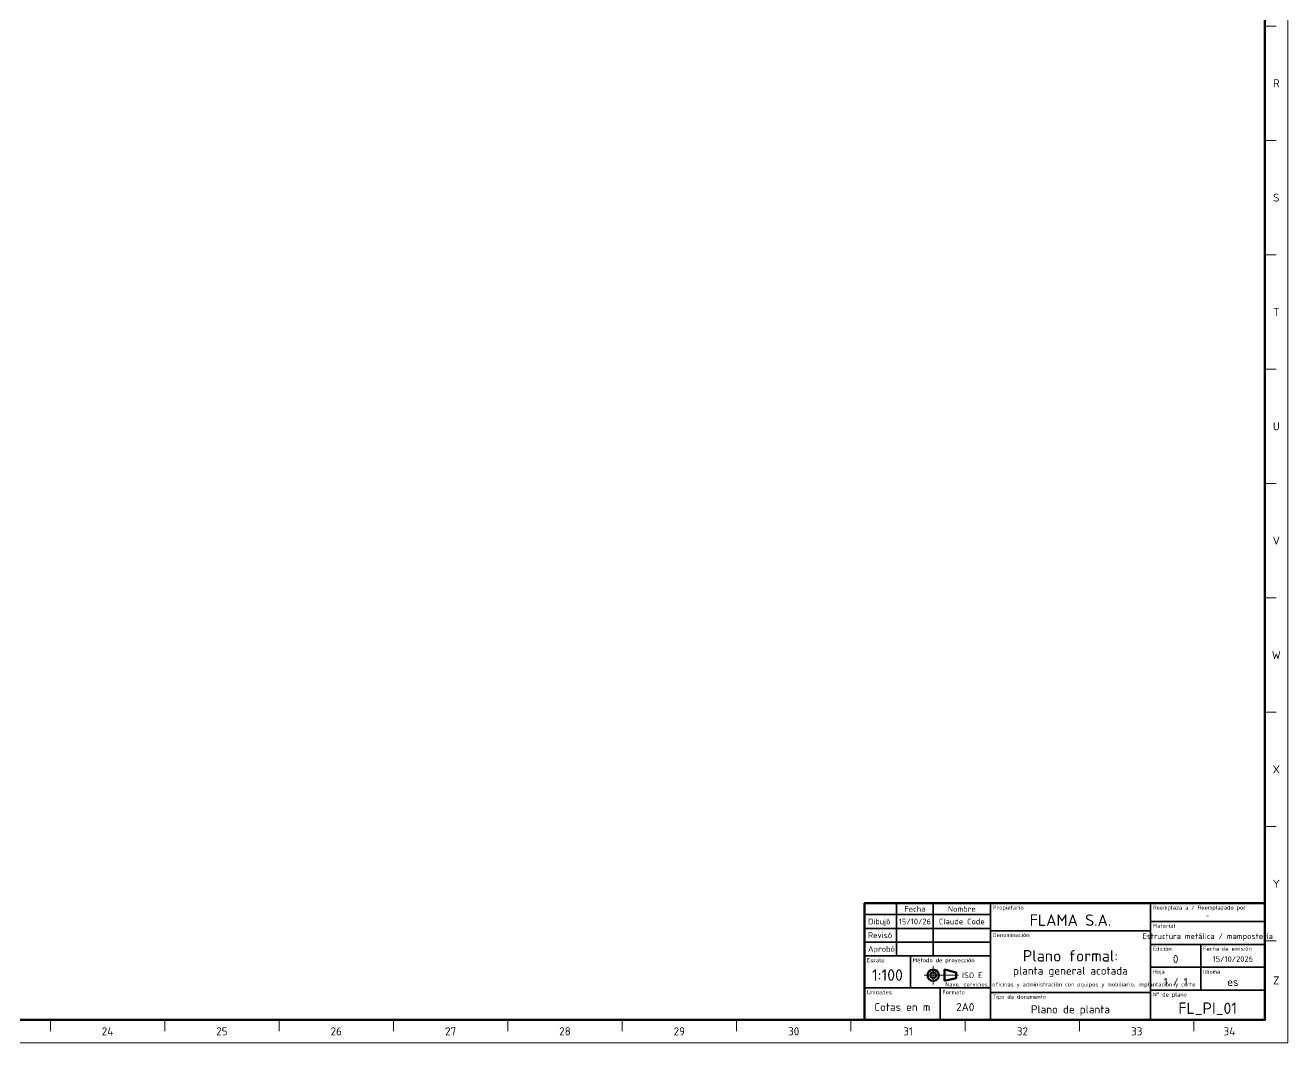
# Model space of a CAD drawing. Header units: millimetres. Extents: x 0 to 1682, y 0 to 1189.
# Drawn here: x 1130 to 1682, y 0 to 445 of the extents above; entities that cross this region are included whole.
import ezdxf
from ezdxf.enums import TextEntityAlignment as Align

# ---------------------------------------------------------------- set-up
doc = ezdxf.new("R2010")
doc.units = ezdxf.units.MM
doc.linetypes.add('IRAM-F-TRAZO-PUNTO', pattern=[20, 15, -2, 1, -2])
for name, color, linetype, lineweight in [('01-VISIBLE', 7, 'CONTINUOUS', 70), ('03-EJE', 1, 'IRAM-F-TRAZO-PUNTO', 18), ('06-TEXTO', 7, 'CONTINUOUS', 25), ('07-RECUADRO', 7, 'CONTINUOUS', 70), ('08-FINA', 5, 'CONTINUOUS', 18), ('10-ROTULO', 7, 'CONTINUOUS', 35), ('11-TEXTO-ROTULO', 7, 'CONTINUOUS', 25)]:
    doc.layers.add(name, color=color, linetype=linetype, lineweight=lineweight)
doc.styles.add('ISO3098', font='isocpeur.ttf')

msp = doc.modelspace()

# ---------------------------------------------------------------- linework, layer by layer
at = {"layer": '01-VISIBLE'}
msp.add_lwpolyline([(1532, 27), (1537, 28.25), (1537, 30.75), (1532, 32)], close=True, dxfattribs=at)
for radius in [2.5, 1.25]:
    msp.add_circle((1527, 29.5), radius, dxfattribs=at)
at = {"layer": '03-EJE'}
for p, q in [((1527, 25.5), (1527, 33.5)), ((1523, 29.5), (1538.5, 29.5))]:
    msp.add_line(p, q, dxfattribs=at)
at = {"layer": '07-RECUADRO'}
for points in [[(25, 10), (1672, 10), (1672, 1179), (25, 1179)], [(1497, 10), (1672, 10), (1672, 61), (1497, 61)]]:
    msp.add_lwpolyline(points, close=True, dxfattribs=at)
at = {"layer": '08-FINA'}
for p, q in [((1672, 444.5), (1677, 444.5)), ((1672, 394.5), (1677, 394.5)), ((1672, 344.5), (1677, 344.5)), ((1672, 294.5), (1677, 294.5)), ((1672, 244.5), (1677, 244.5)), ((1672, 194.5), (1677, 194.5)), ((1672, 144.5), (1677, 144.5)), ((1672, 94.5), (1677, 94.5)), ((1672, 44.5), (1677, 44.5)), ((1141, 10), (1141, 5)), ((1191, 10), (1191, 5)), ((1241, 10), (1241, 5)), ((1291, 10), (1291, 5)), ((1341, 10), (1341, 5)), ((1391, 10), (1391, 5)), ((1441, 10), (1441, 5)), ((1491, 10), (1491, 5)), ((1541, 10), (1541, 5)), ((1591, 10), (1591, 5)), ((1641, 10), (1641, 5))]:
    msp.add_line(p, q, dxfattribs=at)
msp.add_lwpolyline([(0, 0), (1682, 0), (1682, 1189), (0, 1189)], close=True, dxfattribs=at)
at = {"layer": '10-ROTULO'}
for points in [[(1497, 56), (1511, 56), (1511, 61), (1497, 61)], [(1511, 56), (1527, 56), (1527, 61), (1511, 61)], [(1527, 56), (1552, 56), (1552, 61), (1527, 61)], [(1552, 49), (1622, 49), (1622, 61), (1552, 61)], [(1622, 53), (1672, 53), (1672, 61), (1622, 61)], [(1497, 50), (1511, 50), (1511, 56), (1497, 56)], [(1511, 50), (1527, 50), (1527, 56), (1511, 56)], [(1527, 50), (1552, 50), (1552, 56), (1527, 56)], [(1497, 44), (1511, 44), (1511, 50), (1497, 50)], [(1511, 44), (1527, 44), (1527, 50), (1511, 50)], [(1527, 44), (1552, 44), (1552, 50), (1527, 50)], [(1622, 43), (1672, 43), (1672, 53), (1622, 53)], [(1552, 22), (1622, 22), (1622, 49), (1552, 49)], [(1497, 38), (1511, 38), (1511, 44), (1497, 44)], [(1511, 38), (1527, 38), (1527, 44), (1511, 44)], [(1527, 38), (1552, 38), (1552, 44), (1527, 44)], [(1622, 33), (1644, 33), (1644, 43), (1622, 43)], [(1644, 33), (1672, 33), (1672, 43), (1644, 43)], [(1497, 24), (1517, 24), (1517, 38), (1497, 38)], [(1517, 24), (1552, 24), (1552, 38), (1517, 38)], [(1622, 23), (1644, 23), (1644, 33), (1622, 33)], [(1644, 23), (1672, 23), (1672, 33), (1644, 33)], [(1497, 10), (1530, 10), (1530, 24), (1497, 24)], [(1530, 10), (1552, 10), (1552, 24), (1530, 24)], [(1622, 10), (1672, 10), (1672, 23), (1622, 23)], [(1552, 10), (1622, 10), (1622, 22), (1552, 22)]]:
    msp.add_lwpolyline(points, close=True, dxfattribs=at)

# ---------------------------------------------------------------- texts
at = {"layer": '06-TEXTO', "style": 'ISO3098'}
for s, p in [('R', (1677, 419.5)), ('S', (1677, 369.5)), ('T', (1677, 319.5)), ('U', (1677, 269.5)), ('V', (1677, 219.5)), ('W', (1677, 169.5)), ('X', (1677, 119.5)), ('Y', (1677, 69.5)), ('Z', (1677, 27.25)), ('24', (1166, 5)), ('25', (1216, 5)), ('26', (1266, 5)), ('27', (1316, 5)), ('28', (1366, 5)), ('29', (1416, 5)), ('30', (1466, 5)), ('31', (1516, 5)), ('32', (1566, 5)), ('33', (1616, 5)), ('34', (1656.5, 5))]:
    msp.add_text(s, height=3.5, dxfattribs=at).set_placement(p, align=Align.MIDDLE_CENTER)
at = {"layer": '11-TEXTO-ROTULO', "style": 'ISO3098'}
for s, height, p in [('Fecha', 2.5, (1519, 58.5)), ('Nombre', 2.5, (1539.5, 58.5)), ('FLAMA S.A.', 5, (1587, 53.6)), ('-', 1.8, (1647, 55.6)), ('15/10/26', 2.5, (1519, 53)), ('Claude Code', 2.5, (1539.5, 53)), ('Estructura metálica / mampostería', 2.5, (1647, 46.6)), ('Plano formal:', 5, (1587, 38)), ('planta general acotada', 3.5, (1587, 31.5)), ('0', 3.5, (1633, 36.6)), ('15/10/2026', 2.5, (1658, 36.6)), ('1:100', 5, (1507, 29.6)), ('1 / 1', 3.5, (1633, 26.6)), ('Nave, servicios, oficinas y administración con equipos y mobiliario; implantación y corte', 1.8, (1587, 25.5)), ('es', 3.5, (1658, 26.6)), ('Cotas en m', 3.5, (1513.5, 15.6)), ('2A0', 3.5, (1541, 15.6)), ('FL_PI_01', 5, (1647, 15.1)), ('Plano de planta', 3.5, (1587, 14.6))]:
    msp.add_text(s, height=height, dxfattribs=at).set_placement(p, align=Align.MIDDLE_CENTER)
for s, p in [('Propietario', (1553, 60)), ('Reemplaza a / Reemplazado por', (1623, 60)), ('Material', (1623, 52)), ('Denominación', (1553, 48)), ('Edición', (1623, 42)), ('Fecha de emisión', (1645, 42)), ('Escala', (1498, 37)), ('Método de proyección', (1518, 37)), ('Hoja', (1623, 32)), ('Idioma', (1645, 32)), ('Unidades', (1498, 23)), ('Formato', (1531, 23)), ('Tipo de documento', (1553, 21)), ('N° de plano', (1623, 22))]:
    msp.add_text(s, height=1.8, dxfattribs=at).set_placement(p, align=Align.TOP_LEFT)
for s, p in [('Dibujó', (1498.5, 53)), ('Revisó', (1498.5, 47)), ('Aprobó', (1498.5, 41))]:
    msp.add_text(s, height=2.5, dxfattribs=at).set_placement(p, align=Align.MIDDLE_LEFT)
msp.add_text('ISO E', height=2.5, dxfattribs=at).set_placement((1548.5, 29.5), align=Align.MIDDLE_RIGHT)

doc.saveas('drawing.dxf')
